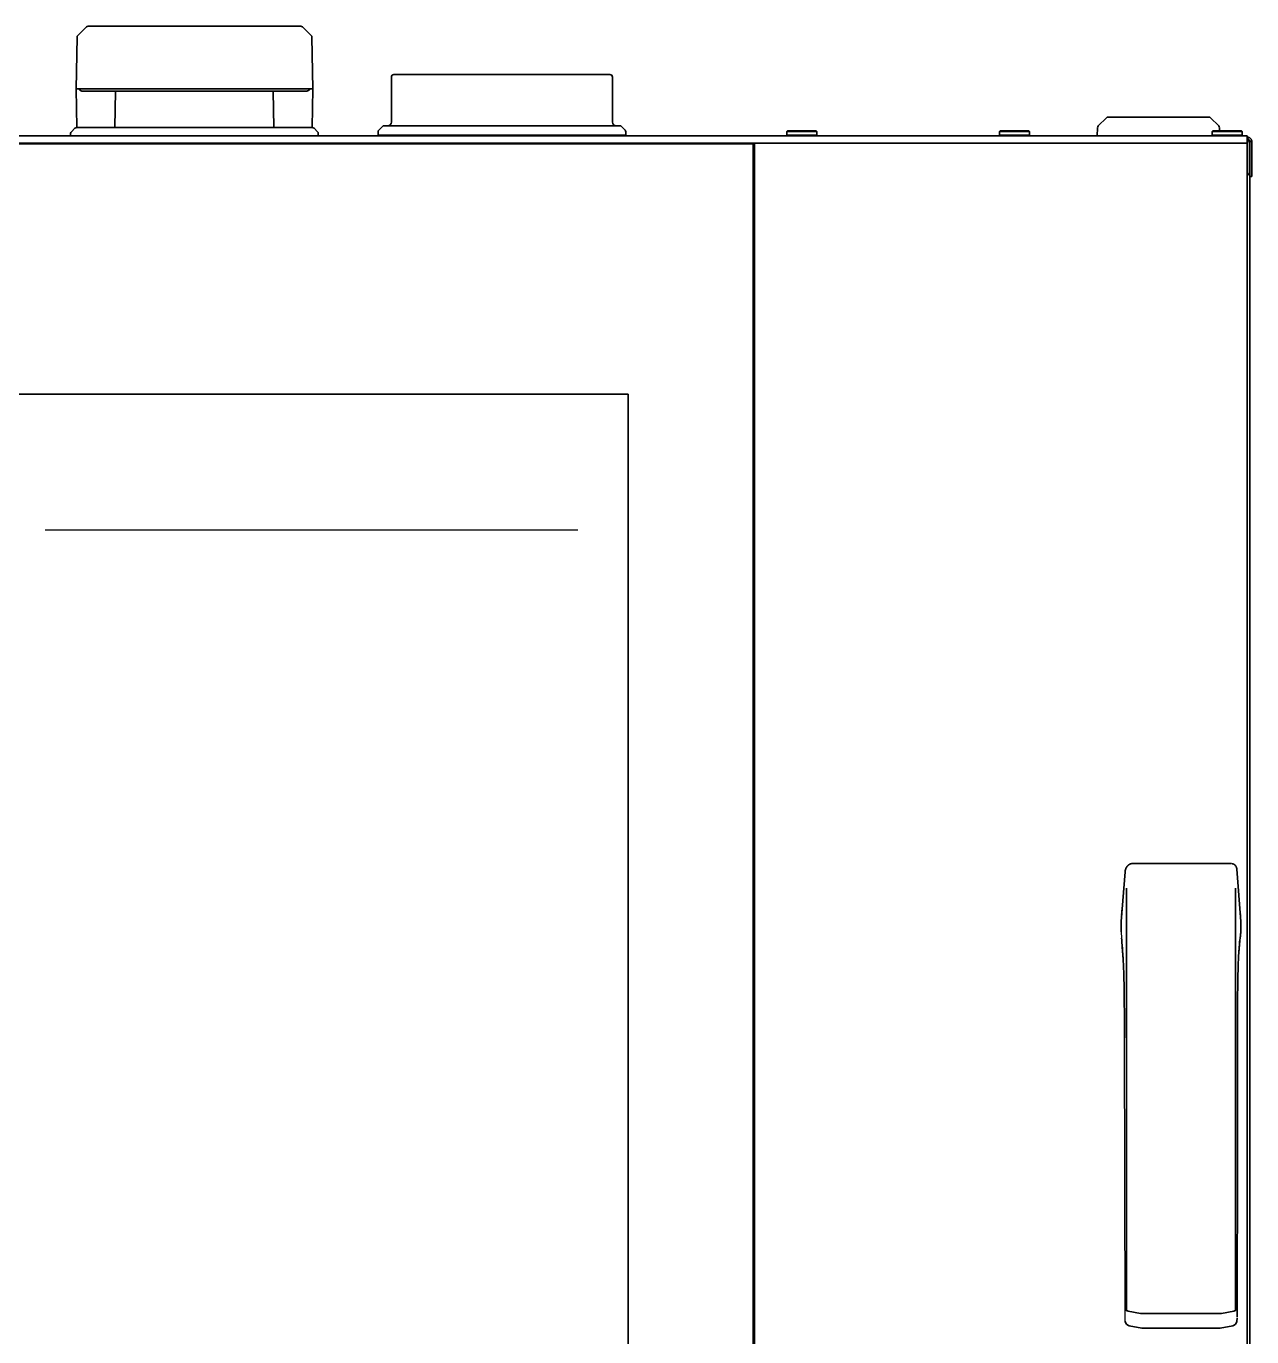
# Model space of a CAD drawing. Header units: inches. Extents: x 90 to 4161, y -506 to 3104.
# Drawn here: x 2512 to 3002, y 1456 to 1980 of the extents above; entities that cross this region are included whole.
import ezdxf

# ---------------------------------------------------------------- set-up
doc = ezdxf.new("R2010")
doc.units = ezdxf.units.IN
doc.layers.add('1', color=7, linetype='Continuous', true_color=0xffffff)

msp = doc.modelspace()

# ---------------------------------------------------------------- linework, layer by layer
at = {"color": 2}
msp.add_line((2519.39, 1778.76), (2732.39, 1778.76), dxfattribs=at)
for p, q in [((2949.48, 1618.17), (2949.65, 1615.58)), ((2951.12, 1462.37), (2950.79, 1575.75))]:
    msp.add_line(p, q)
at = {"layer": '1', "color": 7, "linetype": 'Continuous', "lineweight": 35}
for p, q in [((2579.11, 1980.06), (2536.65, 1980.06)), ((2621.56, 1980.06), (2579.11, 1980.06)), ((2532.17, 1975.65), (2531.81, 1955.06)), ((2535.95, 1979.77), (2532.47, 1976.35)), ((2625.75, 1976.35), (2622.26, 1979.77)), ((2626.41, 1955.06), (2626.05, 1975.65)), ((2657.83, 1959.76), (2657.83, 1941.76)), ((2657.83, 1959.76), (2657.83, 1941.76)), ((2658.83, 1960.76), (2663.92, 1960.76)), ((2658.83, 1960.76), (2663.92, 1960.76)), ((2663.92, 1960.76), (2673.9, 1960.76)), ((2663.92, 1960.76), (2673.9, 1960.76)), ((2673.9, 1960.76), (2676.91, 1960.76)), ((2673.9, 1960.76), (2676.91, 1960.76)), ((2676.91, 1960.76), (2727.08, 1960.76)), ((2676.91, 1960.76), (2727.08, 1960.76)), ((2727.08, 1960.76), (2730.08, 1960.76)), ((2727.08, 1960.76), (2730.08, 1960.76)), ((2730.08, 1960.76), (2740.07, 1960.76)), ((2730.08, 1960.76), (2740.07, 1960.76)), ((2740.07, 1960.76), (2745.16, 1960.76)), ((2740.07, 1960.76), (2745.16, 1960.76)), ((2746.16, 1941.76), (2746.16, 1959.76)), ((2746.16, 1941.76), (2746.16, 1959.76)), ((2531.81, 1955.06), (2532.08, 1939.56)), ((2531.81, 1955.06), (2626.41, 1955.06)), ((2623.59, 1954.06), (2534.62, 1954.06)), ((2547.6, 1954.06), (2547.35, 1939.56)), ((2610.86, 1939.56), (2610.61, 1954.06)), ((2626.14, 1939.56), (2626.41, 1955.06)), ((2943.6, 1943.47), (2940.31, 1940.18)), ((2944.31, 1943.76), (2945.89, 1943.76)), ((2945.89, 1943.76), (2982.89, 1943.76)), ((2984.48, 1943.76), (2982.89, 1943.76)), ((2985.18, 1943.47), (2988.47, 1940.18)), ((2531.31, 1939.27), (2529.9, 1937.85)), ((2531.31, 1939.27), (2529.9, 1937.85)), ((2579.11, 1939.56), (2532.02, 1939.56)), ((2579.11, 1939.56), (2532.02, 1939.56)), ((2626.19, 1939.56), (2579.11, 1939.56)), ((2626.19, 1939.56), (2579.11, 1939.56)), ((2628.31, 1937.85), (2626.9, 1939.27)), ((2628.31, 1937.85), (2626.9, 1939.27)), ((2654.2, 1939.97), (2652.79, 1938.55)), ((2654.2, 1939.97), (2652.79, 1938.55)), ((2701.99, 1940.26), (2654.91, 1940.26)), ((2701.99, 1940.26), (2654.91, 1940.26)), ((2749.08, 1940.26), (2701.99, 1940.26)), ((2749.08, 1940.26), (2701.99, 1940.26)), ((2751.2, 1938.55), (2749.79, 1939.97)), ((2751.2, 1938.55), (2749.79, 1939.97)), ((2816.14, 1938.26), (2815.89, 1938.01)), ((2816.14, 1938.26), (2827.64, 1938.26)), ((2827.89, 1938.01), (2827.64, 1938.26)), ((2901.14, 1938.26), (2900.89, 1938.01)), ((2901.14, 1938.26), (2912.64, 1938.26)), ((2912.89, 1938.01), (2912.64, 1938.26)), ((2939.91, 1936.26), (2940.02, 1939.51)), ((2986.14, 1938.26), (2985.89, 1938.01)), ((2986.14, 1938.26), (2997.64, 1938.26)), ((2988.76, 1939.51), (2988.8, 1938.26)), ((2997.89, 1938.01), (2997.64, 1938.26)), ((2802.84, 1936.26), (2448.94, 1936.26)), ((2802.84, 1933.26), (2448.94, 1933.26)), ((2802.39, 1933.01), (2449.39, 1933.01)), ((2529.61, 1937.15), (2529.61, 1936.26)), ((2529.61, 1937.15), (2529.61, 1936.26)), ((2537.29, 1933.01), (2537.29, 1933.26)), ((2628.61, 1936.26), (2628.61, 1937.15)), ((2628.61, 1936.26), (2628.61, 1937.15)), ((2652.49, 1937.85), (2652.49, 1936.46)), ((2652.49, 1937.85), (2652.49, 1936.46)), ((2750.74, 1936.46), (2652.49, 1936.46)), ((2750.74, 1936.46), (2652.49, 1936.46)), ((2697.99, 1936.26), (2697.99, 1936.46)), ((2697.99, 1936.26), (2697.99, 1936.46)), ((2701.99, 1936.46), (2701.99, 1936.26)), ((2701.99, 1936.46), (2701.99, 1936.26)), ((2705.99, 1936.26), (2705.99, 1936.46)), ((2705.99, 1936.26), (2705.99, 1936.46)), ((2714.49, 1933.01), (2714.49, 1933.26)), ((2751.49, 1936.46), (2750.74, 1936.46)), ((2751.49, 1936.46), (2750.74, 1936.46)), ((2751.49, 1936.46), (2751.49, 1937.85)), ((2751.49, 1936.46), (2751.49, 1937.85)), ((2790.29, 1933.26), (2790.29, 1933.01)), ((2799.49, 1933.26), (2799.49, 1933.01)), ((2801.49, 1933.26), (2801.49, 1933.01)), ((2801.89, 1933.01), (2801.89, 1933.26)), ((2802.39, 1250.01), (2802.39, 1933.01)), ((2802.84, 1936.26), (2803.55, 1936.26)), ((2803.55, 1933.26), (2802.84, 1933.26)), ((2802.89, 1249.76), (2802.89, 1933.26)), ((2817.31, 1936.26), (2803.55, 1936.26)), ((2817.31, 1933.26), (2803.55, 1933.26)), ((2817.31, 1933.26), (2803.55, 1933.26)), ((2815.89, 1938.01), (2827.89, 1938.01)), ((2815.89, 1938.01), (2815.89, 1936.51)), ((2815.89, 1936.51), (2816.14, 1936.26)), ((2827.89, 1936.51), (2815.89, 1936.51)), ((2817.31, 1936.26), (2818.72, 1936.26)), ((2818.72, 1933.26), (2817.31, 1933.26)), ((2818.72, 1933.26), (2817.31, 1933.26)), ((2997.89, 1936.26), (2818.72, 1936.26)), ((2997.89, 1933.26), (2818.72, 1933.26)), ((2997.89, 1933.26), (2818.72, 1933.26)), ((2827.64, 1936.26), (2827.89, 1936.51)), ((2827.89, 1936.51), (2827.89, 1938.01)), ((2900.89, 1938.01), (2912.89, 1938.01)), ((2900.89, 1938.01), (2900.89, 1936.51)), ((2900.89, 1936.51), (2901.14, 1936.26)), ((2912.89, 1936.51), (2900.89, 1936.51)), ((2912.64, 1936.26), (2912.89, 1936.51)), ((2912.89, 1936.51), (2912.89, 1938.01)), ((2985.89, 1938.01), (2997.89, 1938.01)), ((2985.89, 1938.01), (2985.89, 1936.51)), ((2985.89, 1936.51), (2986.14, 1936.26)), ((2997.89, 1936.51), (2985.89, 1936.51)), ((2997.64, 1936.26), (2997.89, 1936.51)), ((2997.89, 1936.51), (2997.89, 1938.01)), ((2997.89, 1936.26), (2999.89, 1936.26)), ((2999.89, 1933.26), (2997.89, 1933.26)), ((2999.89, 1933.26), (2997.89, 1933.26)), ((2999.89, 1936.26), (2999.89, 1933.26)), ((2999.89, 1249.76), (2999.89, 1933.26)), ((3000.6, 1933.85), (3000.55, 1933.96)), ((3000.78, 1933.16), (3000.89, 1933.16)), ((3000.79, 1933), (3000.79, 1921.96)), ((3000.89, 1933.96), (3000.89, 1933.85)), ((3000.89, 1933), (3000.89, 1933.85)), ((3000.89, 1933), (3000.89, 1921.96)), ((3001.69, 1933.96), (3001.69, 1933.85)), ((3001.69, 1933.85), (3001.69, 1933)), ((3001.69, 1933), (3001.69, 1921.96)), ((3000.89, 1919.98), (3000.89, 1921.96)), ((3000.89, 1919.98), (3000.89, 1205.11)), ((3001.69, 1919.96), (3000.89, 1919.96)), ((3001.69, 1921.96), (3001.69, 1919.96)), ((2752.39, 1833.01), (2499.39, 1833.01)), ((2752.39, 1400.01), (2752.39, 1833.01)), ((2958.06, 1645.48), (2953.95, 1645.41)), ((2958.09, 1645.48), (2958.06, 1645.48)), ((2958.09, 1645.48), (2988.69, 1645.48)), ((2988.73, 1645.48), (2988.69, 1645.48)), ((2993.27, 1645.41), (2988.73, 1645.48)), ((2951.1, 1642.13), (2949.48, 1622.26)), ((2997.3, 1622.3), (2995.68, 1643.13)), ((2951.58, 1635.62), (2951.58, 1471.2)), ((2995.2, 1635.62), (2995.2, 1471.2)), ((2949.48, 1622.28), (2949.48, 1618.17)), ((2997.3, 1618.97), (2997.3, 1622.33)), ((2951.67, 1466.67), (2951.66, 1466.74)), ((2995.12, 1466.74), (2995.11, 1466.67)), ((2957.16, 1465.56), (2952.26, 1466.53)), ((2958.57, 1465.56), (2957.16, 1465.56)), ((2958.57, 1465.56), (2988.21, 1465.56)), ((2988.21, 1465.56), (2989.63, 1465.56)), ((2994.52, 1466.53), (2989.63, 1465.56)), ((2995.67, 1462.37), (2995.87, 1463.89)), ((2952.73, 1460.67), (2957.72, 1459.72)), ((2958.09, 1459.69), (2988.69, 1459.69)), ((2989.06, 1459.72), (2994.06, 1460.67))]:
    msp.add_line(p, q, dxfattribs=at)
for centre, radius, start, end in [((2536.65, 1979.06), 1, 90, 134.5), ((2621.56, 1979.06), 1, 45.5, 90), ((2533.17, 1975.64), 1, 134.5, 179), ((2625.05, 1975.64), 1, 1, 45.5), ((2658.83, 1959.76), 1, 90, 180), ((2658.83, 1959.76), 1, 90, 180), ((2745.16, 1959.76), 1, 0, 90), ((2745.16, 1959.76), 1, 0, 90), ((2944.31, 1942.76), 1, 90, 135), ((2984.48, 1942.76), 1, 45, 90), ((2532.02, 1938.56), 1, 90, 135), ((2532.02, 1938.56), 1, 90, 135), ((2626.19, 1938.56), 1, 45, 90), ((2626.19, 1938.56), 1, 45, 90), ((2653.49, 1937.85), 1, 135, 180), ((2653.49, 1937.85), 1, 135, 180), ((2654.91, 1939.26), 1, 90, 135), ((2654.91, 1939.26), 1, 90, 135), ((2656.33, 1941.76), 1.5, 270, 0), ((2656.33, 1941.76), 1.5, 270, 0), ((2747.66, 1941.76), 1.5, 180, 270), ((2747.66, 1941.76), 1.5, 180, 270), ((2749.08, 1939.26), 1, 45, 90), ((2749.08, 1939.26), 1, 45, 90), ((2750.49, 1937.85), 1, 0, 45), ((2750.49, 1937.85), 1, 0, 45), ((2941.02, 1939.48), 1, 135, 178), ((2987.76, 1939.48), 1, 2, 45), ((2530.61, 1937.15), 1, 135, 180), ((2530.61, 1937.15), 1, 135, 180), ((2627.61, 1937.15), 1, 0, 45), ((2627.61, 1937.15), 1, 0, 45), ((2799.49, 1931.26), 2, 59.9991, 90), ((2998.79, 1933), 2, 0, 25), ((2998.79, 1921.96), 2, 303.3675, 0), ((2953.1, 1462.63), 2, 187.6724, 259.2776), ((2993.68, 1462.63), 2, 280.7224, 352.3276), ((2958.09, 1461.69), 2, 259.2776, 270), ((2988.69, 1461.69), 2, 270, 280.7224)]:
    msp.add_arc(centre, radius, start, end, dxfattribs=at)
for centre, major_axis, ratio, start_param, end_param in [((2945.39, 1093.57), (0, 546.95), 0.026177, 5.955519, 5.959364), ((2951.68, 1471.2), (0, -4.5), 0.021815, 4.712389, 6.143559), ((2995.11, 1471.2), (0, 4.5), 0.021815, 3.281219, 4.712389)]:
    msp.add_ellipse(centre, major_axis=major_axis, ratio=ratio, start_param=start_param, end_param=end_param, dxfattribs=at)
for points, knots in [([(2532.89, 1955.04), (2532.9, 1955.04), (2532.9, 1955.03), (2532.91, 1955.01), (2532.92, 1955), (2532.93, 1954.98), (2532.94, 1954.97), (2532.95, 1954.95), (2532.96, 1954.94), (2532.97, 1954.92), (2532.98, 1954.91), (2532.99, 1954.89), (2533, 1954.88), (2533.01, 1954.86), (2533.02, 1954.85), (2533.03, 1954.84), (2533.04, 1954.82), (2533.05, 1954.81), (2533.06, 1954.79), (2533.07, 1954.78), (2533.08, 1954.77), (2533.09, 1954.75), (2533.11, 1954.74), (2533.12, 1954.73), (2533.13, 1954.72), (2533.14, 1954.7), (2533.15, 1954.69), (2533.16, 1954.68), (2533.18, 1954.67), (2533.19, 1954.65), (2533.2, 1954.64), (2533.21, 1954.63), (2533.23, 1954.62), (2533.24, 1954.61), (2533.25, 1954.6), (2533.26, 1954.59), (2533.27, 1954.58), (2533.29, 1954.56), (2533.3, 1954.55), (2533.31, 1954.54), (2533.32, 1954.53), (2533.34, 1954.52), (2533.35, 1954.51), (2533.36, 1954.5), (2533.37, 1954.49), (2533.39, 1954.48), (2533.4, 1954.48), (2533.41, 1954.47), (2533.42, 1954.46), (2533.44, 1954.45), (2533.45, 1954.44), (2533.46, 1954.43), (2533.47, 1954.42), (2533.49, 1954.41), (2533.5, 1954.41), (2533.51, 1954.4), (2533.52, 1954.39), (2533.54, 1954.38), (2533.55, 1954.38), (2533.56, 1954.37), (2533.57, 1954.36), (2533.58, 1954.35), (2533.6, 1954.35), (2533.61, 1954.34), (2533.62, 1954.33), (2533.63, 1954.33), (2533.64, 1954.32), (2533.66, 1954.31), (2533.69, 1954.3), (2533.73, 1954.28), (2533.76, 1954.26), (2533.8, 1954.24), (2533.84, 1954.23), (2533.88, 1954.21), (2533.91, 1954.2), (2533.95, 1954.18), (2533.99, 1954.17), (2534.03, 1954.16), (2534.06, 1954.15), (2534.1, 1954.13), (2534.14, 1954.12), (2534.18, 1954.11), (2534.22, 1954.11), (2534.25, 1954.1), (2534.29, 1954.09), (2534.33, 1954.08), (2534.37, 1954.08), (2534.41, 1954.07), (2534.44, 1954.07), (2534.48, 1954.07), (2534.52, 1954.06), (2534.55, 1954.06), (2534.59, 1954.06), (2534.61, 1954.06), (2534.62, 1954.06)], [0, 0, 0, 0, 0.011672, 0.023259, 0.03476, 0.046176, 0.057505, 0.068749, 0.079908, 0.09098, 0.101967, 0.112867, 0.123682, 0.134411, 0.145054, 0.155611, 0.166082, 0.176467, 0.186766, 0.196979, 0.207106, 0.217146, 0.227101, 0.23697, 0.246752, 0.256449, 0.266059, 0.275583, 0.285021, 0.294373, 0.303639, 0.312819, 0.321912, 0.33092, 0.339841, 0.348677, 0.357426, 0.36609, 0.374667, 0.383158, 0.391564, 0.399883, 0.408116, 0.416264, 0.424325, 0.4323, 0.44019, 0.447994, 0.455712, 0.463344, 0.47089, 0.478351, 0.485726, 0.493015, 0.500218, 0.507336, 0.514368, 0.521315, 0.528176, 0.534951, 0.541641, 0.548246, 0.554765, 0.561199, 0.567547, 0.573811, 0.579988, 0.586081, 0.604999, 0.623671, 0.642098, 0.660281, 0.67822, 0.695916, 0.713369, 0.73058, 0.74755, 0.76428, 0.780769, 0.79702, 0.813033, 0.828809, 0.844349, 0.859653, 0.874723, 0.88956, 0.904165, 0.918538, 0.932682, 0.946598, 0.960286, 0.973748, 0.986986, 1, 1, 1, 1]), ([(2623.59, 1954.06), (2623.6, 1954.06), (2623.61, 1954.06), (2623.63, 1954.06), (2623.64, 1954.06), (2623.66, 1954.06), (2623.68, 1954.06), (2623.7, 1954.06), (2623.72, 1954.07), (2623.73, 1954.07), (2623.75, 1954.07), (2623.77, 1954.07), (2623.79, 1954.07), (2623.81, 1954.07), (2623.83, 1954.08), (2623.85, 1954.08), (2623.86, 1954.08), (2623.88, 1954.08), (2623.9, 1954.09), (2623.92, 1954.09), (2623.94, 1954.09), (2623.96, 1954.1), (2623.98, 1954.1), (2624, 1954.11), (2624.01, 1954.11), (2624.03, 1954.11), (2624.05, 1954.12), (2624.07, 1954.12), (2624.09, 1954.13), (2624.11, 1954.13), (2624.13, 1954.14), (2624.15, 1954.14), (2624.16, 1954.15), (2624.18, 1954.16), (2624.2, 1954.16), (2624.22, 1954.17), (2624.24, 1954.17), (2624.26, 1954.18), (2624.28, 1954.19), (2624.3, 1954.19), (2624.31, 1954.2), (2624.33, 1954.21), (2624.35, 1954.22), (2624.37, 1954.22), (2624.39, 1954.23), (2624.41, 1954.24), (2624.42, 1954.25), (2624.44, 1954.26), (2624.46, 1954.26), (2624.48, 1954.27), (2624.5, 1954.28), (2624.51, 1954.29), (2624.53, 1954.3), (2624.55, 1954.31), (2624.57, 1954.32), (2624.58, 1954.33), (2624.6, 1954.34), (2624.62, 1954.35), (2624.64, 1954.36), (2624.66, 1954.37), (2624.67, 1954.38), (2624.69, 1954.39), (2624.71, 1954.4), (2624.73, 1954.42), (2624.75, 1954.43), (2624.77, 1954.44), (2624.79, 1954.46), (2624.81, 1954.47), (2624.83, 1954.49), (2624.85, 1954.5), (2624.87, 1954.52), (2624.89, 1954.53), (2624.91, 1954.55), (2624.93, 1954.57), (2624.95, 1954.58), (2624.97, 1954.6), (2624.99, 1954.62), (2625.01, 1954.64), (2625.03, 1954.66), (2625.05, 1954.68), (2625.07, 1954.7), (2625.09, 1954.72), (2625.11, 1954.75), (2625.13, 1954.77), (2625.15, 1954.79), (2625.17, 1954.81), (2625.19, 1954.84), (2625.21, 1954.86), (2625.22, 1954.89), (2625.24, 1954.91), (2625.26, 1954.94), (2625.27, 1954.96), (2625.29, 1954.99), (2625.31, 1955.02), (2625.32, 1955.03), (2625.32, 1955.04)], [0, 0, 0, 0, 0.00651, 0.01307, 0.019681, 0.026343, 0.033056, 0.03982, 0.046635, 0.053501, 0.060419, 0.067389, 0.07441, 0.081484, 0.088609, 0.095787, 0.103017, 0.1103, 0.117636, 0.125024, 0.132465, 0.139959, 0.147506, 0.155106, 0.16276, 0.170467, 0.178228, 0.186042, 0.193911, 0.201833, 0.209809, 0.217839, 0.225924, 0.234062, 0.242255, 0.250503, 0.258805, 0.267162, 0.275573, 0.28404, 0.292561, 0.301137, 0.309768, 0.318455, 0.327197, 0.335993, 0.344846, 0.353753, 0.362716, 0.371735, 0.38081, 0.38994, 0.399125, 0.408367, 0.417664, 0.42659, 0.435804, 0.445304, 0.455092, 0.465168, 0.475531, 0.486183, 0.497122, 0.50835, 0.519867, 0.531672, 0.543766, 0.556149, 0.568821, 0.581782, 0.595033, 0.608573, 0.622403, 0.636523, 0.650932, 0.665631, 0.68062, 0.695899, 0.711469, 0.727328, 0.743477, 0.759916, 0.776646, 0.793665, 0.810975, 0.828574, 0.846463, 0.864642, 0.883111, 0.90187, 0.920918, 0.940255, 0.959881, 0.979796, 1, 1, 1, 1]), ([(3000.55, 1933.96), (3000.51, 1934.07), (3000.48, 1934.18), (3000.4, 1934.4), (3000.37, 1934.51), (3000.29, 1934.72), (3000.25, 1934.82), (3000.18, 1935.01), (3000.14, 1935.1), (3000.07, 1935.26), (3000.03, 1935.34), (2999.96, 1935.47), (2999.93, 1935.52), (2999.89, 1935.57)], [0, 0, 0, 0, 0.167968, 0.167968, 0.335937, 0.335937, 0.503905, 0.503905, 0.671874, 0.671874, 0.839842, 0.839842, 1, 1, 1, 1]), ([(3000.04, 1935.76), (3000.15, 1935.75), (3000.26, 1935.73), (3000.48, 1935.67), (3000.58, 1935.63), (3000.78, 1935.53), (3000.88, 1935.47), (3001.06, 1935.34), (3001.14, 1935.26), (3001.29, 1935.1), (3001.36, 1935.01), (3001.48, 1934.82), (3001.53, 1934.72), (3001.61, 1934.51), (3001.64, 1934.4), (3001.68, 1934.18), (3001.69, 1934.07), (3001.69, 1933.96)], [0, 0, 0, 0, 0.125, 0.125, 0.25, 0.25, 0.375, 0.375, 0.5, 0.5, 0.625, 0.625, 0.75, 0.75, 0.875, 0.875, 1, 1, 1, 1]), ([(3000.23, 1934.9), (3000.26, 1934.89), (3000.3, 1934.88), (3000.44, 1934.81), (3000.54, 1934.73), (3000.71, 1934.55), (3000.78, 1934.44), (3000.87, 1934.21), (3000.89, 1934.09), (3000.89, 1933.96)], [0, 0, 0, 0, 0.092302, 0.092302, 0.394868, 0.394868, 0.697434, 0.697434, 1, 1, 1, 1]), ([(2951.1, 1642.13), (2951.1, 1642.14), (2951.1, 1642.16), (2951.1, 1642.18), (2951.1, 1642.2), (2951.1, 1642.22), (2951.1, 1642.25), (2951.1, 1642.27), (2951.1, 1642.29), (2951.1, 1642.32), (2951.1, 1642.34), (2951.11, 1642.36), (2951.11, 1642.39), (2951.11, 1642.41), (2951.11, 1642.43), (2951.11, 1642.46), (2951.12, 1642.48), (2951.12, 1642.5), (2951.12, 1642.53), (2951.13, 1642.55), (2951.13, 1642.58), (2951.13, 1642.6), (2951.14, 1642.62), (2951.14, 1642.65), (2951.14, 1642.67), (2951.15, 1642.7), (2951.15, 1642.72), (2951.16, 1642.74), (2951.16, 1642.77), (2951.17, 1642.79), (2951.17, 1642.82), (2951.18, 1642.84), (2951.18, 1642.87), (2951.19, 1642.89), (2951.2, 1642.91), (2951.2, 1642.94), (2951.21, 1642.96), (2951.22, 1642.99), (2951.22, 1643.01), (2951.23, 1643.04), (2951.24, 1643.06), (2951.24, 1643.09), (2951.25, 1643.11), (2951.26, 1643.13), (2951.27, 1643.16), (2951.28, 1643.18), (2951.29, 1643.21), (2951.29, 1643.23), (2951.3, 1643.26), (2951.31, 1643.28), (2951.32, 1643.3), (2951.33, 1643.33), (2951.34, 1643.35), (2951.35, 1643.38), (2951.36, 1643.4), (2951.37, 1643.43), (2951.38, 1643.45), (2951.39, 1643.47), (2951.4, 1643.5), (2951.41, 1643.52), (2951.42, 1643.55), (2951.44, 1643.57), (2951.45, 1643.59), (2951.46, 1643.62), (2951.47, 1643.64), (2951.48, 1643.66), (2951.5, 1643.69), (2951.51, 1643.71), (2951.52, 1643.73), (2951.54, 1643.76), (2951.55, 1643.78), (2951.56, 1643.8), (2951.58, 1643.83), (2951.59, 1643.85), (2951.6, 1643.87), (2951.62, 1643.9), (2951.63, 1643.92), (2951.65, 1643.94), (2951.66, 1643.97), (2951.68, 1643.99), (2951.69, 1644.01), (2951.71, 1644.03), (2951.72, 1644.05), (2951.74, 1644.08), (2951.75, 1644.1), (2951.77, 1644.12), (2951.78, 1644.14), (2951.8, 1644.16), (2951.82, 1644.19), (2951.83, 1644.21), (2951.85, 1644.23), (2951.87, 1644.25), (2951.88, 1644.27), (2951.9, 1644.29), (2951.92, 1644.31), (2951.94, 1644.33), (2951.95, 1644.35), (2951.97, 1644.37), (2951.99, 1644.39), (2952.01, 1644.41), (2952.02, 1644.43), (2952.04, 1644.45), (2952.06, 1644.47), (2952.08, 1644.49), (2952.1, 1644.51), (2952.12, 1644.53), (2952.14, 1644.55), (2952.16, 1644.57), (2952.18, 1644.59), (2952.2, 1644.61), (2952.22, 1644.63), (2952.24, 1644.65), (2952.27, 1644.67), (2952.29, 1644.69), (2952.31, 1644.71), (2952.34, 1644.73), (2952.36, 1644.75), (2952.39, 1644.77), (2952.41, 1644.79), (2952.44, 1644.81), (2952.47, 1644.84), (2952.5, 1644.86), (2952.52, 1644.88), (2952.55, 1644.9), (2952.58, 1644.92), (2952.61, 1644.94), (2952.64, 1644.96), (2952.67, 1644.98), (2952.7, 1645), (2952.73, 1645.02), (2952.77, 1645.03), (2952.8, 1645.05), (2952.83, 1645.07), (2952.87, 1645.09), (2952.9, 1645.11), (2952.93, 1645.13), (2952.97, 1645.14), (2953.01, 1645.16), (2953.04, 1645.18), (2953.08, 1645.19), (2953.12, 1645.21), (2953.15, 1645.23), (2953.19, 1645.24), (2953.23, 1645.26), (2953.27, 1645.27), (2953.31, 1645.28), (2953.35, 1645.3), (2953.39, 1645.31), (2953.43, 1645.32), (2953.47, 1645.33), (2953.51, 1645.34), (2953.55, 1645.35), (2953.6, 1645.36), (2953.64, 1645.37), (2953.68, 1645.38), (2953.73, 1645.38), (2953.77, 1645.39), (2953.81, 1645.4), (2953.86, 1645.4), (2953.9, 1645.41), (2953.95, 1645.41), (2953.99, 1645.41), (2954.04, 1645.41), (2954.07, 1645.41), (2954.08, 1645.41)], [0, 0, 0, 0, 0.004589, 0.009191, 0.013806, 0.018433, 0.023072, 0.027725, 0.032389, 0.037066, 0.041756, 0.046459, 0.051174, 0.055901, 0.060641, 0.065394, 0.070159, 0.074936, 0.079726, 0.084528, 0.089343, 0.09417, 0.099009, 0.103861, 0.108724, 0.1136, 0.118488, 0.123388, 0.1283, 0.133224, 0.13816, 0.143107, 0.148066, 0.153037, 0.15802, 0.163014, 0.168019, 0.173036, 0.178064, 0.183103, 0.188153, 0.193214, 0.198287, 0.20337, 0.208464, 0.213568, 0.218683, 0.223809, 0.228945, 0.234092, 0.239248, 0.244415, 0.249592, 0.254779, 0.259976, 0.265182, 0.270398, 0.275624, 0.280859, 0.286104, 0.291358, 0.296621, 0.301893, 0.307174, 0.312464, 0.317762, 0.323069, 0.328385, 0.333709, 0.339041, 0.344381, 0.349729, 0.355085, 0.360448, 0.365819, 0.371198, 0.376583, 0.381976, 0.387376, 0.392783, 0.398196, 0.403616, 0.409043, 0.414476, 0.419915, 0.42536, 0.430811, 0.436267, 0.44173, 0.447197, 0.452671, 0.458149, 0.463632, 0.46912, 0.474613, 0.480111, 0.485613, 0.49112, 0.496123, 0.501223, 0.506422, 0.511718, 0.517112, 0.522601, 0.528186, 0.533867, 0.539642, 0.545511, 0.551473, 0.557529, 0.563676, 0.569916, 0.576245, 0.582666, 0.589175, 0.595773, 0.602459, 0.609232, 0.616092, 0.623037, 0.630068, 0.637182, 0.644379, 0.651659, 0.65902, 0.666461, 0.673983, 0.681583, 0.689261, 0.697016, 0.704848, 0.712754, 0.720735, 0.728789, 0.736916, 0.745114, 0.753382, 0.761721, 0.770128, 0.778603, 0.787145, 0.795753, 0.804426, 0.813164, 0.821965, 0.830828, 0.839754, 0.848739, 0.857784, 0.866888, 0.87605, 0.885269, 0.894543, 0.903873, 0.913257, 0.922693, 0.932183, 0.941723, 0.951314, 0.960955, 0.970644, 0.980382, 0.990168, 1, 1, 1, 1]), ([(2994.74, 1644.97), (2994.65, 1645.03), (2994.49, 1645.13), (2994.28, 1645.23), (2994.13, 1645.28), (2994.03, 1645.31), (2993.94, 1645.33), (2993.88, 1645.34), (2993.85, 1645.35)], [0, 0, 0, 0, 0.33156, 0.558154, 0.710712, 0.814638, 0.884849, 1, 1, 1, 1]), ([(2994.73, 1644.97), (2994.74, 1644.96), (2994.76, 1644.94), (2994.79, 1644.92), (2994.81, 1644.89), (2994.82, 1644.88), (2994.83, 1644.87), (2994.84, 1644.86), (2994.85, 1644.84), (2994.86, 1644.83), (2994.87, 1644.82), (2994.87, 1644.81), (2994.87, 1644.81)], [0, 0, 0, 0, 0.196389, 0.39007, 0.524251, 0.598868, 0.666574, 0.734247, 0.801886, 0.869492, 0.937062, 1, 1, 1, 1]), ([(2995.46, 1644.08), (2995.41, 1644.18), (2995.33, 1644.34), (2995.13, 1644.61), (2994.98, 1644.75), (2994.87, 1644.81)], [0, 0, 0, 0, 0.275, 0.516106, 1, 1, 1, 1]), ([(2995.41, 1644.17), (2995.41, 1644.16), (2995.42, 1644.15), (2995.43, 1644.13), (2995.44, 1644.11), (2995.45, 1644.09), (2995.46, 1644.07), (2995.47, 1644.05), (2995.48, 1644.03), (2995.49, 1644.01), (2995.5, 1644), (2995.5, 1643.98), (2995.51, 1643.96), (2995.52, 1643.94), (2995.53, 1643.92), (2995.54, 1643.9), (2995.54, 1643.88), (2995.55, 1643.86), (2995.56, 1643.84), (2995.57, 1643.82), (2995.57, 1643.8), (2995.58, 1643.78), (2995.59, 1643.76), (2995.59, 1643.74), (2995.6, 1643.72), (2995.6, 1643.7), (2995.61, 1643.68), (2995.62, 1643.66), (2995.62, 1643.64), (2995.63, 1643.62), (2995.63, 1643.6), (2995.64, 1643.58), (2995.64, 1643.56), (2995.64, 1643.54), (2995.65, 1643.52), (2995.65, 1643.5), (2995.65, 1643.48), (2995.66, 1643.46), (2995.66, 1643.44), (2995.66, 1643.42), (2995.67, 1643.4), (2995.67, 1643.38), (2995.67, 1643.36), (2995.67, 1643.34), (2995.68, 1643.32), (2995.68, 1643.3), (2995.68, 1643.28), (2995.68, 1643.26), (2995.68, 1643.24), (2995.68, 1643.22), (2995.68, 1643.2), (2995.68, 1643.18), (2995.68, 1643.16), (2995.68, 1643.15), (2995.68, 1643.13), (2995.68, 1643.13)], [0, 0, 0, 0, 0.019784, 0.039541, 0.059268, 0.078967, 0.098635, 0.118273, 0.137881, 0.157457, 0.177001, 0.196514, 0.215993, 0.23544, 0.254853, 0.274232, 0.293577, 0.312888, 0.332163, 0.351403, 0.370608, 0.389776, 0.408907, 0.428002, 0.447059, 0.466078, 0.48506, 0.504003, 0.522908, 0.541773, 0.560599, 0.579385, 0.598132, 0.616838, 0.635503, 0.654128, 0.672711, 0.691253, 0.709754, 0.728213, 0.74663, 0.765005, 0.783337, 0.801627, 0.819875, 0.83808, 0.856242, 0.874362, 0.892438, 0.910472, 0.928463, 0.946411, 0.964317, 0.98218, 1, 1, 1, 1]), ([(2997.07, 1615.83), (2997.08, 1615.85), (2997.08, 1615.92), (2997.1, 1616.03), (2997.12, 1616.16), (2997.13, 1616.29), (2997.15, 1616.42), (2997.16, 1616.56), (2997.18, 1616.69), (2997.19, 1616.82), (2997.2, 1616.96), (2997.22, 1617.09), (2997.23, 1617.23), (2997.24, 1617.37), (2997.25, 1617.5), (2997.26, 1617.64), (2997.26, 1617.78), (2997.27, 1617.92), (2997.28, 1618.06), (2997.28, 1618.2), (2997.29, 1618.34), (2997.29, 1618.48), (2997.3, 1618.62), (2997.3, 1618.77), (2997.3, 1618.91), (2997.3, 1619), (2997.3, 1619.05)], [0, 0, 0, 0, 0.021691, 0.062274, 0.10305, 0.144015, 0.185168, 0.226508, 0.268032, 0.309738, 0.351624, 0.393688, 0.435928, 0.478342, 0.520928, 0.563683, 0.606605, 0.649691, 0.692939, 0.736347, 0.779912, 0.823632, 0.867503, 0.911523, 0.95569, 1, 1, 1, 1]), ([(2949.65, 1615.58), (2949.72, 1614.71), (2949.82, 1613.38), (2949.96, 1611.49), (2950.02, 1610.59), (2950.06, 1610.13)], [0, 0, 0, 0, 0.494419, 0.740771, 1, 1, 1, 1]), ([(2996.74, 1612.59), (2996.76, 1612.72), (2996.8, 1613.19), (2996.91, 1614.32), (2997.01, 1615.26), (2997.08, 1615.87)], [0, 0, 0, 0, 0.120926, 0.413522, 1, 1, 1, 1]), ([(2950.04, 1610.25), (2950.08, 1609.8), (2950.16, 1608.74), (2950.3, 1606.76), (2950.41, 1604.81), (2950.46, 1603.28), (2950.47, 1603.07)], [0, 0, 0, 0, 0.277956, 0.593577, 0.944574, 1, 1, 1, 1]), ([(2996.23, 1603.63), (2996.25, 1604.08), (2996.28, 1605.41), (2996.36, 1607.12), (2996.44, 1608.78), (2996.54, 1610.36), (2996.65, 1611.59), (2996.72, 1612.3), (2996.75, 1612.56)], [0, 0, 0, 0, 0.076897, 0.241652, 0.393417, 0.533704, 0.787575, 1, 1, 1, 1]), ([(2950.46, 1603.52), (2950.48, 1603.18), (2950.51, 1602.2), (2950.57, 1600.34), (2950.62, 1598.28), (2950.65, 1596.48), (2950.68, 1594.66), (2950.71, 1592.35), (2950.75, 1588.76), (2950.77, 1585.39), (2950.78, 1582.27), (2950.79, 1580.02), (2950.79, 1577.84), (2950.79, 1576.43), (2950.79, 1575.75)], [0, 0, 0, 0, 0.048469, 0.134971, 0.221474, 0.264726, 0.307977, 0.39448, 0.480983, 0.653989, 0.740491, 0.826994, 0.913497, 1, 1, 1, 1]), ([(2995.96, 1575.84), (2995.96, 1577.21), (2995.96, 1579.41), (2995.97, 1582.52), (2995.98, 1585.77), (2996, 1589.35), (2996.03, 1593.26), (2996.07, 1596.38), (2996.12, 1599.46), (2996.18, 1602.06), (2996.22, 1603.51), (2996.23, 1604.08)], [0, 0, 0, 0, 0.186535, 0.279802, 0.373069, 0.559604, 0.652871, 0.746138, 0.839405, 0.932673, 1, 1, 1, 1]), ([(2995.89, 1464.18), (2995.91, 1485.03), (2995.92, 1508.64), (2995.94, 1535.01), (2995.95, 1543.29), (2995.95, 1551.58), (2995.96, 1559.86), (2995.96, 1567.94), (2995.97, 1573.26), (2995.97, 1575.82)], [0, 0, 0, 0, 0.560278, 0.634462, 0.708657, 0.782869, 0.857063, 0.931241, 1, 1, 1, 1]), ([(2952.26, 1466.53), (2952.08, 1466.56), (2951.93, 1466.58), (2951.73, 1466.63), (2951.68, 1466.65), (2951.67, 1466.67)], [0, 0, 0, 0, 0.5, 0.5, 1, 1, 1, 1]), ([(2995.11, 1466.67), (2995.1, 1466.65), (2995.05, 1466.63), (2994.85, 1466.58), (2994.7, 1466.56), (2994.52, 1466.53)], [0, 0, 0, 0, 0.5, 0.5, 1, 1, 1, 1])]:
    msp.add_open_spline(points, degree=3, knots=knots, dxfattribs=at)
for points, degree in [([(3000.89, 1933.96), (3001.69, 1933.96)], 1), ([(2993.48, 1645.4), (2993.47, 1645.4), (2993.46, 1645.4), (2993.45, 1645.4)], 3), ([(2993.48, 1645.4), (2993.5, 1645.4), (2993.53, 1645.4), (2993.56, 1645.4)], 3), ([(2995.68, 1642.67), (2995.66, 1642.99), (2995.64, 1643.3), (2995.62, 1643.62)], 3), ([(2949.93, 1627.78), (2949.85, 1626.9), (2949.76, 1625.99), (2949.67, 1625.06)], 3), ([(2997.12, 1625.06), (2997.05, 1625.83), (2996.98, 1626.58), (2996.91, 1627.31)], 3), ([(2996.68, 1611.98), (2996.79, 1612.81), (2996.84, 1613.63), (2996.84, 1614.41)], 3), ([(2949.95, 1612.09), (2949.94, 1611.47), (2949.98, 1610.83), (2950.06, 1610.17)], 3)]:
    msp.add_open_spline(points, degree=degree, dxfattribs=at)

doc.saveas('drawing.dxf')
